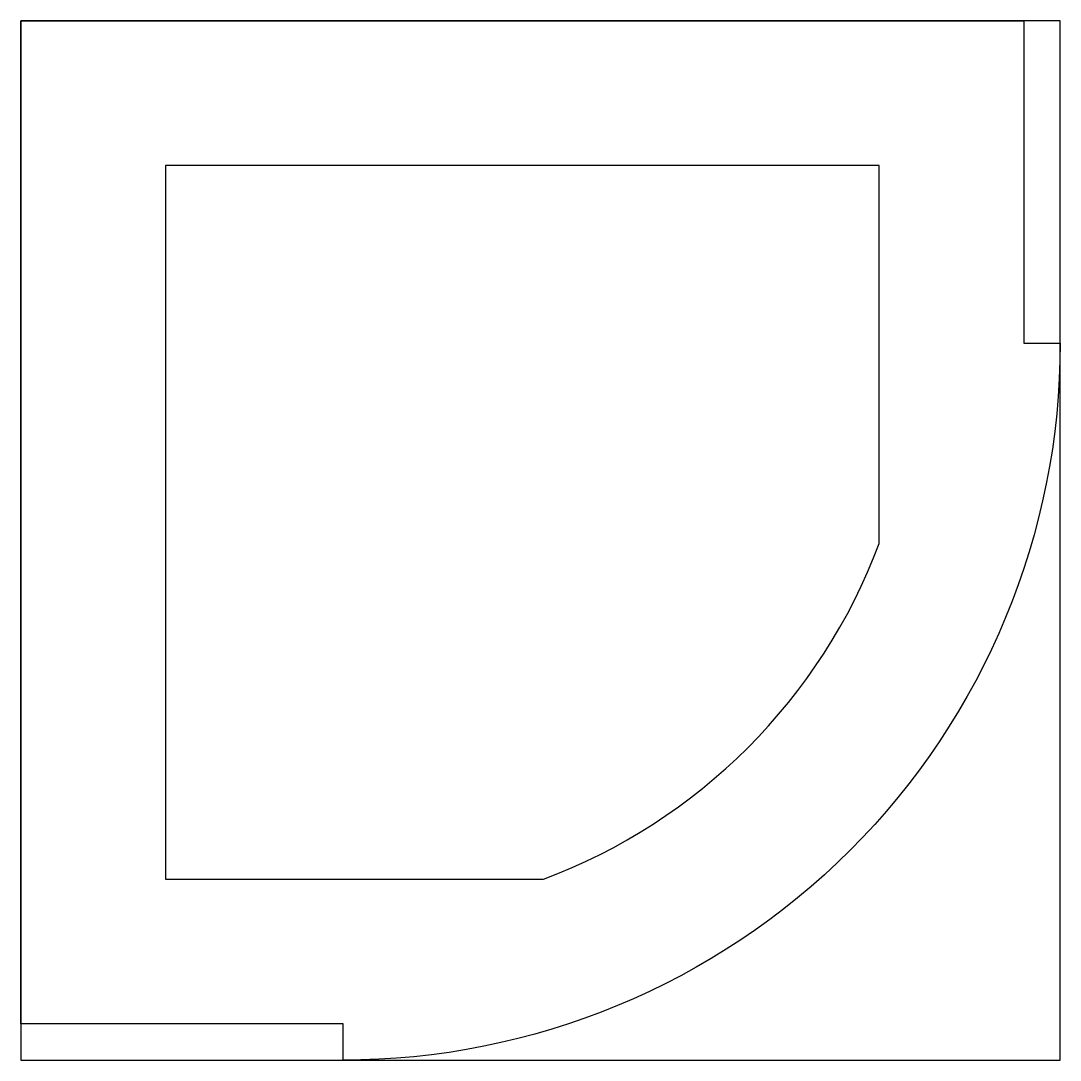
# Model space of a CAD drawing. Extents: x 0 to 431, y 0 to 430.
import ezdxf

# ---------------------------------------------------------------- set-up
doc = ezdxf.new("R2010")
doc.units = 0
for name, color, linetype in [('OUTLINEZ16P5L', 7, 'CONTINUOUS'), ('PART', 7, 'CONTINUOUS'), ('ROUTEZ16P2L', 7, 'CONTINUOUS')]:
    doc.layers.add(name, color=color, linetype=linetype)

msp = doc.modelspace()

# ---------------------------------------------------------------- linework, layer by layer
at = {"layer": 'OUTLINEZ16P5L'}
msp.add_lwpolyline([(0, 15), (0, 430.5), (415.5, 430.5), (415.5, 297), (430.5, 297, -0.4142136), (133.5, 0), (133.5, 15)], format="xyb", close=True, dxfattribs=at)
at = {"layer": 'PART'}
msp.add_lwpolyline([(0, 0), (430.5, 0), (430.5, 430.5), (0, 430.5)], close=True, dxfattribs=at)
at = {"layer": 'ROUTEZ16P2L'}
msp.add_lwpolyline([(60, 75), (216.476, 75, 0.2171761), (355.5, 214.024), (355.5, 370.5), (60, 370.5)], format="xyb", close=True, dxfattribs=at)

doc.saveas('drawing.dxf')
